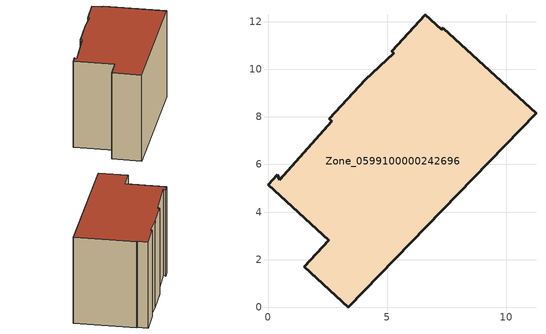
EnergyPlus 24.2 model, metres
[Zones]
Zone_0599100000242696
 floor ground (C_G): 6.6,12.29 7.28,11.67 7.35,11.73 11.25,8.14 3.37,0 1.52,1.7 2.54,2.81 0,5.14 0.39,5.56 0.49,5.37 2.68,7.82 2.56,7.92 4.08,9.56 5.28,10.67 5.18,10.76 z0
 wall outside (C_F): 0.39,5.56 0,5.14 2.54,2.81 1.52,1.7 3.37,0 11.25,8.14 7.35,11.73 7.28,11.67 6.6,12.29 5.18,10.76 5.28,10.67 4.08,9.56 2.56,7.92 2.68,7.82 0.49,5.37 0.39,5.56 z0:8.04
 roof outside (C_R): 7.28,11.67 6.6,12.29 5.18,10.76 5.28,10.67 4.08,9.56 2.56,7.92 2.68,7.82 0.49,5.37 0.39,5.56 0,5.14 2.54,2.81 1.52,1.7 3.37,0 11.25,8.14 7.35,11.73 z8.04
[BUILDING]
Pand.0599100000242696: North Axis=0; Terrain=City; Loads Convergence Tolerance Value=0.04; Temperature Convergence Tolerance Value=0.4; Solar Distribution=FullExterior; Maximum Number of Warmup Days=25; Minimum Number of Warmup Days=1
[Site:Location]
Rotterdam.The.Hague.AP_ZH_NLD Design_Conditions: Latitude=51.96; Longitude=4.45; Time Zone=1; Elevation=-4.5
[SITE:GROUNDTEMPERATURE:BUILDINGSURFACE]
18, 18, 18, 18, 18, 18, 18, 18, 18, 18, 18, 18
[MATERIAL] Thermal Absorptance=0.9; Solar Absorptance=0.7; Visible Absorptance=0.7
Name | Roughness | Thickness | Conductivity | Density | Specific Heat
G.TC.1975-1991 | MediumSmooth | 0.15 | 0.288461 | 540 | 1210
F.TC.1975-1991 | Rough | 0.3 | 0.230769 | 1920 | 840
R.TC.1975-1991 | MediumRough | 0.2 | 0.153846 | 1500 | 1000
[CONSTRUCTION]
C_G: G.TC.1975-1991
C_F: F.TC.1975-1991
C_R: R.TC.1975-1991
[ZONE]
Zone_0599100000242696: Type=1; Multiplier=1; Ceiling Height=Autocalculate; Volume=Autocalculate; Floor Area=autocalculate; Part of Total Floor Area=Yes
[ZONEINFILTRATION:DESIGNFLOWRATE]
Infil_Zone_0599100000242696: Zone or ZoneList or Space or SpaceList=Zone_0599100000242696; Schedule=AlwaysOn; Design Flow Rate Calculation Method=Flow/Area; Flow Rate per Floor Area=0.003; Constant Term Coefficient=1; Temperature Term Coefficient=0; Velocity Term Coefficient=0; Velocity Squared Term Coefficient=0
[HVACTEMPLATE:ZONE:IDEALLOADSAIRSYSTEM]
Zone_0599100000242696: Maximum Heating Supply Air Temperature=50; Minimum Cooling Supply Air Temperature=13; Maximum Heating Supply Air Humidity Ratio=0.0156; Minimum Cooling Supply Air Humidity Ratio=0.0077; Heating Limit=NoLimit; Cooling Limit=NoLimit; Dehumidification Control Type=ConstantSensibleHeatRatio; Cooling Sensible Heat Ratio=0.7; Dehumidification Setpoint=60; Humidification Control Type=None; Humidification Setpoint=30; Outdoor Air Method=None; Outdoor Air Flow Rate per Person=0.00944; Outdoor Air Flow Rate per Zone Floor Area=0; Outdoor Air Flow Rate per Zone=0; Demand Controlled Ventilation Type=None; Outdoor Air Economizer Type=NoEconomizer; Heat Recovery Type=None; Sensible Heat Recovery Effectiveness=0.7; Latent Heat Recovery Effectiveness=0.65
[ZONECONTROL:THERMOSTAT]
ThermostatControl_Zone_0599100000242696: Zone or ZoneList=Zone_0599100000242696; Control Type Schedule=DualSetpointControlType; Control 1=Thermostat_Zone_0599100000242696; Temperature Difference Between Cutout And Setpoint=0
[THERMOSTATSETPOINT:DUALSETPOINT]
Thermostat_Zone_0599100000242696: Heating Setpoint Temperature Schedule=HeatingSetpoint_Zone_0599100000242696; Cooling Setpoint Temperature Schedule=CoolingSetpoint_Zone_0599100000242696
[SCHEDULE:COMPACT]
HeatingSetpoint_Zone_0599100000242696: Through: 12/31, For: AllDays, Until: 24:00, 21
CoolingSetpoint_Zone_0599100000242696: Through: 12/31, For: AllDays, Until: 24:00, 24
DualSetpointControlType: Through: 12/31, For: AllDays, Until: 24:00, 4
AlwaysOn: Through: 12/31, For: AllDays, Until: 24:00, 1
